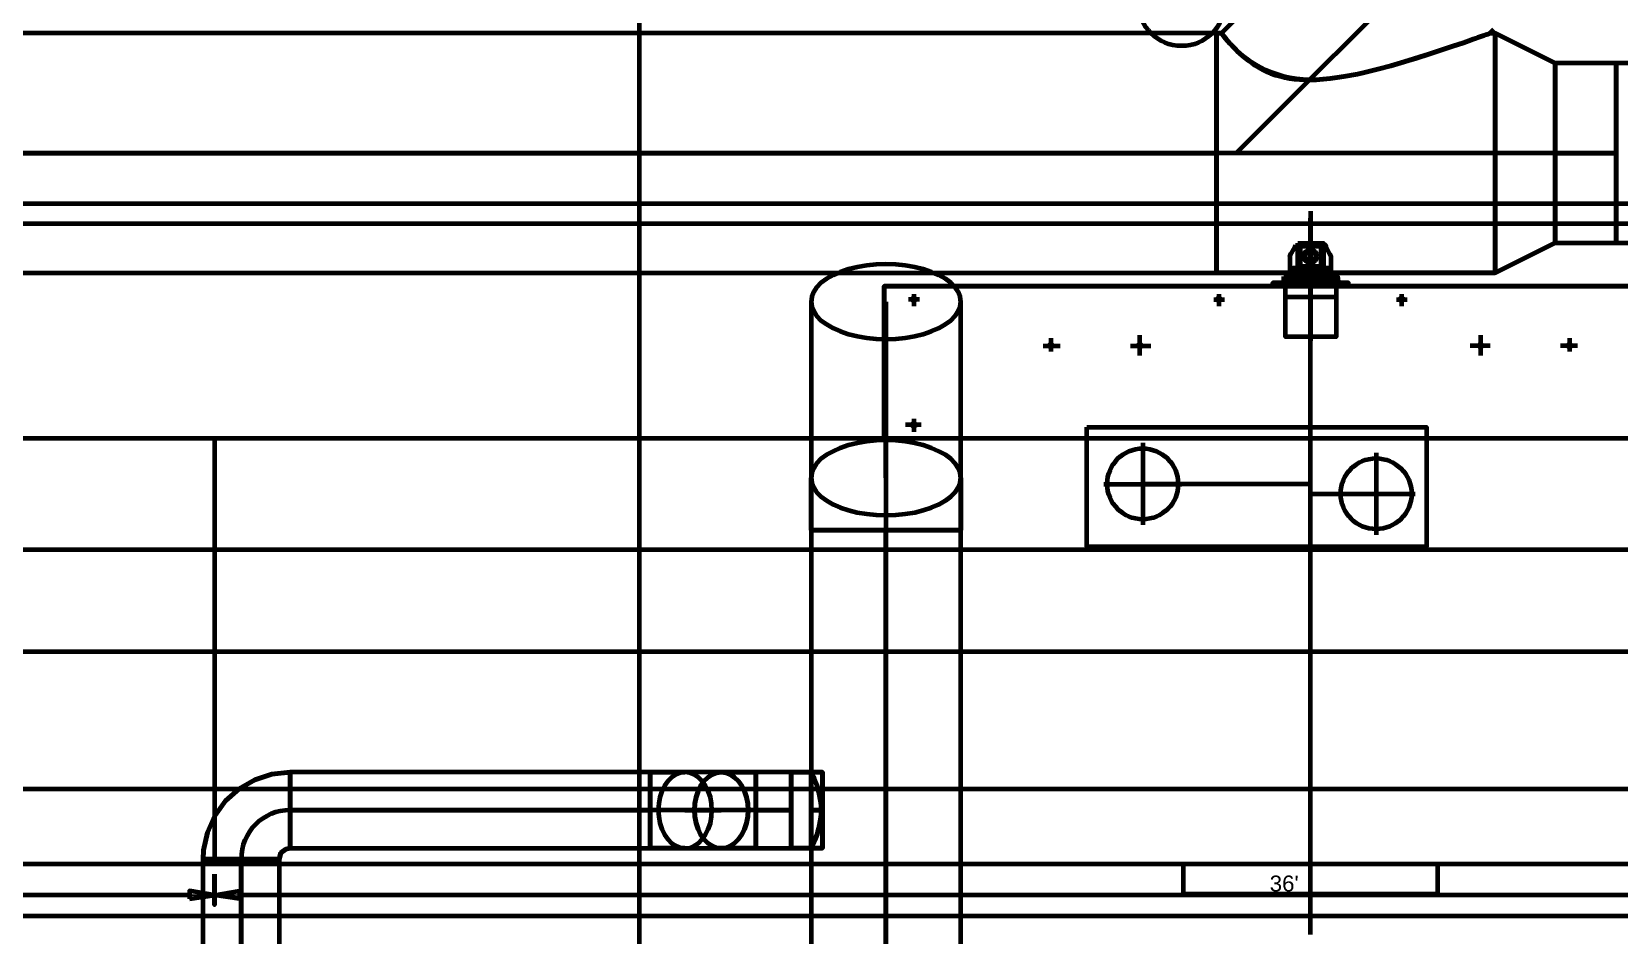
# Model space of a CAD drawing. Extents: x 0 to 1153, y 0 to 816.
# Drawn here: x 281.4 to 332.8, y 499.8 to 529.1 of the extents above; entities that cross this region are included whole.
import ezdxf

# ---------------------------------------------------------------- set-up
doc = ezdxf.new("R2010")
doc.units = 0
doc.header["$MEASUREMENT"] = 0
for name, color, linetype in [('Arch', 7, 'Continuous'), ('EQUIPMENTS', 7, 'Continuous'), ('Hatch', 7, 'Continuous'), ('HVAC', 7, 'Continuous')]:
    doc.layers.add(name, color=color, linetype=linetype)
doc.styles.add('Arial', font='arial.ttf')

msp = doc.modelspace()

# ---------------------------------------------------------------- hatches: boundary and pattern name
at = {"layer": 'Hatch', "linetype": 'Continuous', "lineweight": 211}
for points in [[(286.512, 501.258), (287.327, 501.121), (286.512, 500.994), (286.512, 501.121)], [(288.131, 501.258), (288.131, 501.121), (288.131, 500.994), (287.327, 501.121)]]:
    msp.add_hatch(color=251, dxfattribs=at).paths.add_polyline_path(points, flags=0)

# ---------------------------------------------------------------- linework, layer by layer
at = {"layer": 'Arch', "color": 11, "linetype": 'Continuous', "lineweight": 211}
msp.add_line((301.085, 361.77), (301.085, 717.391), dxfattribs=at)
at = {"layer": 'EQUIPMENTS', "color": 251, "linetype": 'Continuous', "lineweight": 211}
for p, q in [((113.961, 509.016), (613.981, 509.016)), ((632.852, 500.443), (113.961, 500.443))]:
    msp.add_line(p, q, dxfattribs=at)
for points in [[(113.961, 523.526), (486.188, 523.526), (486.505, 520.943), (632.852, 520.943)], [(113.961, 522.88), (486.188, 522.88), (486.505, 520.298), (632.852, 520.298)]]:
    msp.add_lwpolyline(points, dxfattribs=at)
at = {"layer": 'Hatch', "color": 251, "linetype": 'Continuous', "lineweight": 211}
for p, q in [((322.813, 523.272), (322.813, 519.07)), ((322.813, 499.84), (322.813, 523.05)), ((322.21, 521.303), (322.22, 521.346)), ((322.347, 521.261), (322.326, 521.229)), ((322.665, 520.996), (322.665, 521.441)), ((323.162, 521.441), (323.31, 521.155)), ((321.596, 520.848), (321.596, 520.954)), ((322.252, 521.197), (322.22, 521.208)), ((310.155, 520.414), (309.795, 520.414)), ((309.975, 520.203), (309.975, 520.584)), ((319.68, 520.414), (320.029, 520.414)), ((319.85, 520.203), (319.85, 520.584)), ((323.638, 520.488), (321.998, 520.488)), ((325.596, 520.414), (325.945, 520.414)), ((325.766, 520.203), (325.766, 520.584)), ((317.288, 518.604), (317.288, 519.261)), ((328.327, 518.604), (328.327, 519.261)), ((314.156, 518.911), (314.706, 518.911)), ((314.41, 518.732), (314.41, 519.165)), ((316.981, 518.911), (317.638, 518.911)), ((328.634, 518.911), (327.977, 518.911)), ((331.459, 518.911), (330.909, 518.911)), ((331.205, 518.732), (331.205, 519.165)), ((310.208, 516.35), (309.7, 516.35)), ((309.975, 516.128), (309.975, 516.551)), ((476.567, 515.916), (113.961, 515.916)), ((287.327, 515.916), (287.327, 502.126)), ((317.384, 515.768), (317.384, 513.112)), ((324.94, 515.451), (324.94, 512.794)), ((316.124, 514.435), (318.643, 514.435)), ((322.813, 514.435), (317.384, 514.435)), ((322.813, 514.117), (324.94, 514.117)), ((323.681, 514.117), (326.2, 514.117)), ((286.512, 501.121), (205.338, 501.121)), ((357.484, 501.121), (288.131, 501.121))]:
    msp.add_line(p, q, dxfattribs=at)
for points in [[(322.146, 521.795), (322.171, 521.894), (322.174, 521.899), (322.153, 521.849)], [(322.379, 521.346), (322.347, 521.398), (322.379, 521.346), (322.326, 521.229), (322.22, 521.208), (322.157, 521.271), (322.157, 521.79), (322.152, 521.844), (322.315, 522.118), (322.326, 522.18)], [(323.427, 521.208), (323.331, 521.229), (323.278, 521.377), (323.363, 521.398), (323.3, 521.388), (323.363, 521.398), (323.437, 521.303), (323.406, 521.356), (323.427, 521.303), (323.427, 521.208), (323.427, 521.303), (323.406, 521.356), (323.342, 521.398), (323.278, 521.377), (323.289, 521.303), (323.289, 521.356), (323.289, 521.303), (323.331, 521.229), (323.427, 521.208), (323.48, 521.271), (323.48, 521.79), (323.464, 521.838), (323.316, 522.118), (323.3, 522.17), (323.316, 522.118)], [(323.3, 522.173), (323.3, 522.18), (323.3, 522.177)], [(323.441, 521.899), (323.462, 521.849), (323.462, 521.849)], [(322.157, 521.462), (322.132, 521.174), (322.22, 521.346), (322.284, 521.398), (322.347, 521.388), (322.358, 521.324), (322.315, 521.24), (322.273, 521.208), (322.22, 521.219), (322.21, 521.282), (322.241, 521.356), (322.337, 521.398), (322.262, 521.441), (322.132, 521.174), (322.132, 521.174)], [(322.252, 521.441), (322.972, 521.441), (322.972, 520.996)], [(322.474, 521.155), (322.474, 521.441), (322.315, 521.155)], [(323.162, 521.155), (323.162, 521.441), (323.395, 521.441), (323.533, 521.155)], [(309.012, 520.848), (309.012, 515.916), (309.012, 520.848), (336.603, 520.848), (336.603, 515.916), (336.603, 520.848), (309.012, 520.848), (336.603, 520.848), (336.603, 515.916), (336.603, 520.848), (309.012, 520.848), (309.012, 515.916), (309.012, 520.848), (309.012, 515.916)], [(321.934, 520.954), (323.702, 520.996), (323.691, 521.155)], [(476.567, 502.126), (476.567, 515.916), (476.567, 502.126), (476.567, 515.916), (476.567, 502.126), (476.567, 515.916), (476.567, 502.126), (113.961, 502.126)], [(113.961, 512.318), (490.294, 512.318), (503.216, 512.318)], [(113.961, 504.56), (490.294, 504.56), (503.216, 504.56)], [(287.327, 501.798), (287.327, 500.803), (287.327, 501.798)], [(326.919, 502.126), (326.919, 501.153), (318.696, 501.153), (318.696, 502.126)]]:
    msp.add_lwpolyline(points, dxfattribs=at)
for points in [[(322.4, 522.235), (323.236, 522.235), (323.236, 521.398), (322.4, 521.398)], [(322.485, 522.139), (323.151, 522.139), (323.151, 521.483), (322.485, 521.483)], [(324.041, 520.848), (324.041, 520.954), (321.596, 520.954), (321.596, 520.848)], [(321.945, 521.155), (323.691, 521.155), (323.702, 520.996), (321.945, 520.996)], [(323.638, 520.848), (323.638, 519.208), (321.998, 519.208), (321.998, 520.848)], [(315.574, 516.276), (326.57, 516.276), (326.57, 512.403), (315.574, 512.403)], [(286.512, 500.994), (287.327, 501.121), (286.512, 501.258)], [(288.131, 500.994), (287.327, 501.121), (288.131, 501.258)]]:
    msp.add_lwpolyline(points, close=True, dxfattribs=at)
at = {"layer": 'Hatch', "color": 251, "linetype": 'Continuous', "lineweight": 0}
msp.add_lwpolyline([(288.131, 501.258), (288.131, 501.121), (287.327, 501.121), (288.131, 500.994), (288.131, 501.121), (287.327, 501.121), (286.512, 501.258), (286.512, 501.121), (286.512, 500.994), (287.327, 501.121)], close=True, dxfattribs=at)
msp.add_lwpolyline([(286.512, 501.121), (287.327, 501.121), (286.512, 501.121)], dxfattribs=at)
at = {"layer": 'Hatch', "color": 5, "linetype": 'Continuous', "lineweight": 211}
msp.add_circle((318.638, 530.019), 1.392, dxfattribs=at)
at = {"layer": 'Hatch', "color": 251, "linetype": 'Continuous', "lineweight": 211}
for centre, radius in [((322.479, 522.145), 0.037), ((322.808, 521.817), 0.217), ((322.808, 521.817), 0.164), ((322.808, 521.817), 0.164), ((323.146, 522.145), 0.037), ((322.479, 521.488), 0.037), ((322.818, 521.287), 0.101), ((322.818, 521.287), 0.101), ((323.146, 521.488), 0.037), ((309.97, 520.42), 0.0582), ((319.844, 520.42), 0.0582), ((325.76, 520.42), 0.0582), ((314.404, 518.917), 0.0582), ((317.283, 518.917), 0.0582), ((328.321, 518.917), 0.0582), ((331.2, 518.917), 0.0582), ((309.97, 516.356), 0.0582), ((317.378, 514.44), 1.148), ((324.935, 514.122), 1.148), ((324.935, 514.122), 1.148)]:
    msp.add_circle(centre, radius, dxfattribs=at)
at = {"layer": 'HVAC', "color": 6, "linetype": 'Continuous', "lineweight": 211}
for p, q in [((328.612, 529.029), (328.623, 529.04)), ((309.065, 514.636), (309.065, 512.942)), ((302.556, 503.873), (301.434, 503.873))]:
    msp.add_line(p, q, dxfattribs=at)
for points in [[(320.4, 525.156), (326.803, 531.559), (328.168, 532.924), (326.115, 534.987), (324.739, 533.622), (324.4, 533.506), (319.934, 529.04, 0.240072), (322.77, 527.526, -0.242079), (319.934, 529.04), (319.765, 529.04), (319.934, 529.04), (324.4, 533.506), (324.739, 533.622), (324.4, 533.506), (319.934, 529.04), (319.765, 529.04), (221.562, 529.04)], [(311.489, 496.813), (311.489, 512.942), (306.642, 512.942), (306.642, 496.813, 0.41511)], [(289.772, 503.873), (289.772, 502.645), (289.772, 505.1), (289.772, 503.873), (289.772, 502.645), (289.634, 502.613), (289.475, 502.486), (289.412, 502.285), (288.184, 502.285), (286.957, 502.285), (286.967, 502.581), (287.094, 503.153), (287.337, 503.693), (287.676, 504.169), (288.121, 504.56), (288.629, 504.857), (289.179, 505.037), (289.772, 505.1), (289.772, 502.645), (289.634, 502.613), (289.475, 502.486), (289.412, 502.285), (286.957, 502.285), (288.184, 502.285), (289.412, 502.285), (286.957, 502.285), (286.967, 502.581), (287.094, 503.153), (287.337, 503.693), (287.676, 504.169), (288.121, 504.56), (288.629, 504.857), (289.179, 505.037), (289.772, 505.1), (289.772, 503.873), (289.772, 502.645), (289.772, 505.1), (289.179, 505.037), (288.629, 504.857), (288.121, 504.56), (287.676, 504.169), (287.337, 503.693), (287.094, 503.153), (286.967, 502.581), (286.957, 502.285), (289.412, 502.285), (289.475, 502.486), (289.634, 502.613), (289.772, 502.645), (289.772, 505.1), (289.772, 503.873), (301.434, 503.873), (289.772, 503.873, 0.414207), (288.184, 502.285), (288.184, 498.835), (288.184, 502.285), (289.412, 502.285), (286.957, 502.285), (288.184, 502.285)]]:
    msp.add_lwpolyline(points, format="xyb", dxfattribs=at)
for points in [[(330.729, 525.156), (332.708, 525.156), (330.729, 525.156), (319.765, 525.156), (221.562, 525.156), (319.765, 525.156), (319.765, 521.282), (328.792, 521.282), (330.729, 522.245), (328.792, 521.282), (319.765, 521.282), (319.765, 529.04), (319.765, 521.282), (319.765, 529.04), (319.765, 525.156), (319.765, 521.282), (319.765, 529.04), (319.765, 525.156), (319.765, 521.282), (319.765, 529.04), (319.765, 525.156)], [(333.693, 528.066), (332.708, 528.066), (330.729, 528.066), (328.792, 529.04), (328.623, 529.04), (328.74, 529.156)], [(328.74, 529.156), (328.623, 529.04), (328.792, 529.04), (328.792, 525.156), (328.792, 529.04), (330.729, 528.066), (330.729, 522.245), (330.729, 528.066), (328.792, 529.04), (328.792, 521.282), (328.792, 529.04), (328.623, 529.04), (328.74, 529.156)], [(221.562, 521.282), (319.765, 521.282), (328.792, 521.282), (330.729, 522.245), (332.708, 522.245), (333.693, 522.245)], [(306.642, 520.34), (306.663, 520.181), (306.726, 520.033), (306.821, 519.885), (306.959, 519.737), (307.139, 519.61), (307.351, 519.483), (307.583, 519.388), (307.848, 519.292), (308.134, 519.229), (308.441, 519.176), (308.748, 519.144), (309.065, 519.134), (309.383, 519.144), (309.69, 519.176), (309.996, 519.229), (310.272, 519.292), (310.536, 519.388), (310.78, 519.483), (310.991, 519.61), (311.161, 519.737), (311.309, 519.885), (311.404, 520.033), (311.467, 520.181), (311.489, 520.34), (311.467, 520.499), (311.404, 520.658), (311.309, 520.806), (311.161, 520.954), (310.991, 521.081), (310.78, 521.197), (310.536, 521.303), (310.272, 521.398), (309.996, 521.462), (309.69, 521.515), (309.383, 521.547), (309.065, 521.557), (308.748, 521.547), (308.441, 521.515), (308.134, 521.462), (307.848, 521.398), (307.583, 521.303), (307.351, 521.197), (307.139, 521.081), (306.959, 520.954), (306.821, 520.806), (306.726, 520.658), (306.663, 520.499), (306.642, 520.34), (306.642, 514.636), (306.642, 512.942), (311.489, 512.942), (306.642, 512.942), (311.489, 512.942), (311.489, 514.636), (311.489, 512.942), (311.489, 514.636), (311.489, 520.34)], [(309.065, 520.34), (309.065, 514.636), (309.065, 520.34)], [(309.065, 496.813), (309.065, 512.942), (309.065, 496.813)], [(304.853, 503.873), (303.731, 503.873), (302.556, 503.873), (303.731, 503.873)], [(307.012, 503.873), (306.642, 503.873), (307.012, 503.873)], [(286.957, 498.835), (286.957, 502.285), (289.412, 502.285), (289.412, 498.835)]]:
    msp.add_lwpolyline(points, dxfattribs=at)
for points in [[(328.56, 529.008), (328.475, 528.987), (328.422, 528.966), (328.358, 528.944), (328.295, 528.923), (328.232, 528.902), (328.157, 528.87), (328.083, 528.849), (327.935, 528.796), (327.766, 528.733), (327.596, 528.669), (327.417, 528.616), (327.226, 528.553), (327.036, 528.489), (326.644, 528.362), (325.84, 528.108), (325.416, 527.981), (324.993, 527.875), (324.559, 527.77), (324.337, 527.717), (323.892, 527.632), (323.67, 527.6), (323.448, 527.569), (323.226, 527.547), (322.993, 527.526), (322.612, 527.526), (322.294, 527.547), (322.135, 527.569), (321.977, 527.6), (321.829, 527.643), (321.68, 527.685), (321.532, 527.738), (321.395, 527.791), (321.268, 527.854), (321.014, 528.002), (320.908, 528.077), (320.802, 528.151), (320.707, 528.235), (320.611, 528.309), (320.527, 528.384), (320.442, 528.458), (320.379, 528.532), (320.305, 528.606), (320.241, 528.669), (320.188, 528.722), (320.146, 528.786), (320.093, 528.839), (320.061, 528.881), (320.029, 528.923), (319.976, 528.987), (319.945, 529.029), (319.934, 529.04), (319.976, 528.987), (320.029, 528.923), (320.061, 528.881), (320.093, 528.839), (320.146, 528.786), (320.188, 528.722), (320.241, 528.669), (320.305, 528.606), (320.379, 528.532), (320.442, 528.458), (320.527, 528.384), (320.611, 528.309), (320.707, 528.235), (320.802, 528.151), (320.908, 528.077), (321.014, 528.002), (321.268, 527.854), (321.395, 527.791), (321.532, 527.738), (321.68, 527.685), (321.829, 527.643), (321.977, 527.6), (322.135, 527.569), (322.294, 527.547), (322.612, 527.526), (322.993, 527.526), (323.226, 527.547), (323.448, 527.569), (323.67, 527.6), (323.892, 527.632), (324.337, 527.717), (324.559, 527.77), (324.993, 527.875), (325.416, 527.981), (325.84, 528.108), (326.644, 528.362), (327.036, 528.489), (327.226, 528.553), (327.417, 528.616), (327.596, 528.669), (327.766, 528.733), (327.935, 528.796), (328.083, 528.849), (328.157, 528.87), (328.232, 528.902), (328.295, 528.923), (328.358, 528.944), (328.422, 528.966), (328.475, 528.987), (328.56, 529.008), (328.623, 529.04), (328.56, 529.008), (328.623, 529.04), (328.623, 529.04), (328.612, 529.029), (328.56, 529.008), (328.475, 528.987), (328.422, 528.966), (328.358, 528.944), (328.295, 528.923), (328.232, 528.902), (328.157, 528.87), (328.083, 528.849), (327.935, 528.796), (327.766, 528.733), (327.596, 528.669), (327.417, 528.616), (327.226, 528.553), (327.036, 528.489), (326.644, 528.362), (325.84, 528.108), (325.416, 527.981), (324.993, 527.875), (324.559, 527.77), (324.337, 527.717), (323.892, 527.632), (323.67, 527.6), (323.448, 527.569), (323.226, 527.547), (322.993, 527.526), (322.77, 527.526), (322.993, 527.526), (323.226, 527.547), (323.448, 527.569), (323.67, 527.6), (323.892, 527.632), (324.337, 527.717), (324.559, 527.77), (324.993, 527.875), (325.416, 527.981), (325.829, 528.108), (326.242, 528.235), (326.644, 528.362), (327.036, 528.489), (327.226, 528.553), (327.417, 528.616), (327.596, 528.669), (327.766, 528.733), (327.935, 528.796), (328.083, 528.849), (328.232, 528.902), (328.295, 528.923), (328.358, 528.944), (328.422, 528.966), (328.475, 528.987), (328.56, 529.008), (328.475, 528.987), (328.422, 528.966), (328.358, 528.944), (328.295, 528.923), (328.232, 528.902), (328.157, 528.87), (328.083, 528.849), (327.935, 528.796), (327.766, 528.733), (327.596, 528.669), (327.417, 528.616), (327.226, 528.553), (327.036, 528.489), (326.644, 528.362), (325.84, 528.108), (325.416, 527.981), (324.993, 527.875), (324.559, 527.77), (324.337, 527.717), (323.892, 527.632), (323.67, 527.6), (323.448, 527.569), (323.226, 527.547), (322.993, 527.526), (322.612, 527.526), (322.294, 527.547), (322.135, 527.569), (321.977, 527.6), (321.829, 527.643), (321.68, 527.685), (321.532, 527.738), (321.395, 527.791), (321.268, 527.854), (321.014, 528.002), (320.908, 528.077), (320.802, 528.151), (320.707, 528.235), (320.611, 528.309), (320.527, 528.384), (320.442, 528.458), (320.379, 528.532), (320.305, 528.606), (320.241, 528.669), (320.188, 528.722), (320.146, 528.786), (320.093, 528.839), (320.061, 528.881), (320.029, 528.923), (319.976, 528.987), (319.945, 529.029), (319.934, 529.04), (319.976, 528.987), (320.029, 528.923), (320.061, 528.881), (320.093, 528.839), (320.146, 528.786), (320.188, 528.722), (320.241, 528.669), (320.305, 528.606), (320.379, 528.532), (320.442, 528.458), (320.527, 528.384), (320.611, 528.309), (320.707, 528.235), (320.802, 528.151), (320.908, 528.077), (321.014, 528.002), (321.268, 527.854), (321.395, 527.791), (321.532, 527.738), (321.68, 527.685), (321.829, 527.643), (321.977, 527.6), (322.135, 527.569), (322.294, 527.547), (322.612, 527.526), (322.993, 527.526), (323.226, 527.547), (323.448, 527.569), (323.67, 527.6), (323.892, 527.632), (324.337, 527.717), (324.559, 527.77), (324.993, 527.875), (325.416, 527.981), (325.84, 528.108), (326.644, 528.362), (327.036, 528.489), (327.226, 528.553), (327.417, 528.616), (327.596, 528.669), (327.766, 528.733), (327.935, 528.796), (328.083, 528.849), (328.157, 528.87), (328.232, 528.902), (328.295, 528.923), (328.358, 528.944), (328.422, 528.966), (328.475, 528.987), (328.56, 529.008), (328.623, 529.04)], [(328.792, 521.282), (328.792, 525.156), (328.792, 521.282), (328.792, 529.04)], [(330.729, 528.066), (330.729, 522.245), (330.729, 528.066), (330.729, 522.245), (330.729, 528.066), (330.729, 522.245)], [(332.708, 522.245), (332.708, 528.066), (332.708, 522.245), (332.708, 528.066)], [(308.748, 515.842), (308.441, 515.811), (308.134, 515.758), (307.848, 515.694), (307.583, 515.599), (307.351, 515.493), (307.139, 515.377), (306.959, 515.25), (306.821, 515.101), (306.726, 514.953), (306.663, 514.795), (306.642, 514.636), (306.663, 514.477), (306.726, 514.329), (306.821, 514.17), (306.959, 514.032), (307.139, 513.905), (307.351, 513.778), (307.583, 513.673), (307.848, 513.588), (308.134, 513.514), (308.441, 513.472), (308.748, 513.44), (309.065, 513.429), (309.383, 513.44), (309.69, 513.472), (309.996, 513.514), (310.272, 513.588), (310.536, 513.673), (310.78, 513.778), (310.991, 513.905), (311.161, 514.032), (311.309, 514.17), (311.404, 514.329), (311.467, 514.477), (311.489, 514.636), (311.467, 514.795), (311.404, 514.953), (311.309, 515.101), (311.161, 515.25), (310.991, 515.377), (310.78, 515.493), (310.536, 515.599), (310.272, 515.694), (309.996, 515.758), (309.69, 515.811), (309.383, 515.842), (309.065, 515.853), (308.748, 515.842), (308.441, 515.811), (308.134, 515.758), (307.848, 515.694), (307.583, 515.599), (307.351, 515.493), (307.139, 515.377), (306.959, 515.25), (306.821, 515.101), (306.726, 514.953), (306.663, 514.795), (306.642, 514.636), (306.642, 512.942), (311.489, 512.942), (306.642, 512.942), (311.489, 512.942), (306.642, 512.942), (306.642, 514.636), (306.663, 514.477), (306.726, 514.329), (306.821, 514.17), (306.959, 514.032), (307.139, 513.905), (307.351, 513.778), (307.583, 513.673), (307.848, 513.588), (308.134, 513.514), (308.441, 513.472), (308.748, 513.44), (309.065, 513.429), (309.383, 513.44), (309.69, 513.472), (309.996, 513.514), (310.272, 513.588), (310.536, 513.673), (310.78, 513.778), (310.991, 513.905), (311.161, 514.032), (311.309, 514.17), (311.404, 514.329), (311.467, 514.477), (311.489, 514.636), (311.467, 514.795), (311.404, 514.953), (311.309, 515.101), (311.161, 515.25), (310.991, 515.377), (310.78, 515.493), (310.536, 515.599), (310.272, 515.694), (309.996, 515.758), (309.69, 515.811), (309.383, 515.842), (309.065, 515.853), (308.748, 515.842), (308.441, 515.811), (308.134, 515.758), (307.848, 515.694), (307.583, 515.599), (307.351, 515.493), (307.139, 515.377), (306.959, 515.25), (306.821, 515.101), (306.726, 514.953), (306.663, 514.795), (306.642, 514.636), (306.663, 514.477), (306.726, 514.329), (306.821, 514.17), (306.959, 514.032), (307.139, 513.905), (307.351, 513.778), (307.583, 513.673), (307.848, 513.588), (308.134, 513.514), (308.441, 513.472), (308.748, 513.44), (309.065, 513.429), (309.383, 513.44), (309.69, 513.472), (309.996, 513.514), (310.272, 513.588), (310.536, 513.673), (310.78, 513.778), (310.991, 513.905), (311.161, 514.032), (311.309, 514.17), (311.404, 514.329), (311.467, 514.477), (311.489, 514.636), (311.467, 514.795), (311.404, 514.953), (311.309, 515.101), (311.161, 515.25), (310.991, 515.377), (310.78, 515.493), (310.536, 515.599), (310.272, 515.694), (309.996, 515.758), (309.69, 515.811), (309.383, 515.842), (309.065, 515.853), (308.748, 515.842), (308.441, 515.811), (308.134, 515.758), (307.848, 515.694), (307.583, 515.599), (307.351, 515.493), (307.139, 515.377), (306.959, 515.25), (306.821, 515.101), (306.726, 514.953), (306.663, 514.795), (306.642, 514.636), (306.663, 514.477), (306.726, 514.329), (306.821, 514.17), (306.959, 514.032), (307.139, 513.905), (307.351, 513.778), (307.583, 513.673), (307.848, 513.588), (308.134, 513.514), (308.441, 513.472), (308.748, 513.44), (309.065, 513.429), (309.383, 513.44), (309.69, 513.472), (309.996, 513.514), (310.272, 513.588), (310.536, 513.673), (310.78, 513.778), (310.991, 513.905), (311.161, 514.032), (311.309, 514.17), (311.404, 514.329), (311.467, 514.477), (311.489, 514.636), (311.467, 514.795), (311.404, 514.953), (311.309, 515.101), (311.161, 515.25), (310.991, 515.377), (310.78, 515.493), (310.536, 515.599), (310.272, 515.694), (309.996, 515.758), (309.69, 515.811), (309.383, 515.842), (309.065, 515.853)], [(307.012, 502.645), (307.012, 503.873), (307.012, 505.1), (307.012, 502.645), (307.012, 503.873), (307.012, 505.1), (307.012, 502.645), (307.012, 503.873), (307.012, 505.1), (307.012, 502.645), (307.012, 503.873), (307.012, 505.1), (307.012, 502.645), (306.642, 502.645), (305.996, 502.645), (306.642, 502.645), (306.642, 505.1), (307.012, 505.1), (306.642, 505.1), (305.996, 505.1), (306.642, 505.1), (307.012, 505.1), (306.642, 505.1), (305.996, 505.1), (304.853, 505.1), (303.731, 505.1), (303.583, 505.079), (303.435, 505.026), (303.297, 504.931), (303.17, 504.814), (303.064, 504.656), (302.98, 504.486), (302.916, 504.296), (302.874, 504.084), (302.863, 503.873), (302.874, 503.661), (302.916, 503.449), (302.98, 503.259), (303.064, 503.079), (303.17, 502.931), (303.297, 502.804), (303.435, 502.719), (303.583, 502.655), (303.731, 502.645), (304.853, 502.645), (303.731, 502.645), (303.89, 502.655), (304.027, 502.719), (304.165, 502.804), (304.292, 502.931), (304.398, 503.079), (304.483, 503.259), (304.546, 503.449), (304.588, 503.661), (304.599, 503.873), (304.588, 504.084), (304.546, 504.296), (304.483, 504.486), (304.398, 504.656), (304.292, 504.814), (304.165, 504.931), (304.027, 505.026), (303.89, 505.079), (303.731, 505.1), (302.556, 505.1), (301.434, 505.1), (301.434, 502.645), (301.434, 505.1), (301.434, 502.645), (302.556, 502.645), (301.434, 502.645), (301.434, 505.1), (289.772, 505.1), (289.772, 502.645), (301.434, 502.645), (302.556, 502.645), (303.731, 502.645), (304.853, 502.645), (305.996, 502.645), (306.642, 502.645), (307.012, 502.645), (306.642, 502.645)], [(303.414, 504.084), (303.382, 504.296), (303.308, 504.486), (303.223, 504.656), (303.117, 504.814), (302.99, 504.931), (302.853, 505.026), (302.715, 505.079), (302.556, 505.1), (302.408, 505.079), (302.26, 505.026), (302.122, 504.931), (302.006, 504.814), (301.89, 504.656), (301.805, 504.486), (301.741, 504.296), (301.71, 504.084), (301.688, 503.873), (301.71, 503.661), (301.741, 503.449), (301.805, 503.259), (301.89, 503.079), (302.006, 502.931), (302.122, 502.804), (302.26, 502.719), (302.408, 502.655), (302.556, 502.645), (302.715, 502.655), (302.853, 502.719), (302.99, 502.804), (303.117, 502.931), (303.223, 503.079), (303.308, 503.259), (303.382, 503.449), (303.414, 503.661), (303.424, 503.873), (303.414, 504.084), (303.382, 504.296), (303.308, 504.486), (303.223, 504.656), (303.117, 504.814), (302.99, 504.931), (302.853, 505.026), (302.715, 505.079), (302.556, 505.1), (301.434, 505.1), (301.434, 502.645), (301.434, 505.1), (301.434, 502.645), (301.434, 505.1), (302.556, 505.1), (302.408, 505.079), (302.26, 505.026), (302.122, 504.931), (302.006, 504.814), (301.89, 504.656), (301.805, 504.486), (301.741, 504.296), (301.71, 504.084), (301.688, 503.873), (301.71, 503.661), (301.741, 503.449), (301.805, 503.259), (301.89, 503.079), (302.006, 502.931), (302.122, 502.804), (302.26, 502.719), (302.408, 502.655), (302.556, 502.645), (302.715, 502.655), (302.853, 502.719), (302.99, 502.804), (303.117, 502.931), (303.223, 503.079), (303.308, 503.259), (303.382, 503.449), (303.414, 503.661), (303.424, 503.873), (303.414, 504.084), (303.382, 504.296), (303.308, 504.486), (303.223, 504.656), (303.117, 504.814), (302.99, 504.931), (302.853, 505.026), (302.715, 505.079), (302.556, 505.1), (302.408, 505.079), (302.26, 505.026), (302.122, 504.931), (302.006, 504.814), (301.89, 504.656), (301.805, 504.486), (301.741, 504.296), (301.71, 504.084), (301.688, 503.873), (301.71, 503.661), (301.741, 503.449), (301.805, 503.259), (301.89, 503.079), (302.006, 502.931), (302.122, 502.804), (302.26, 502.719), (302.408, 502.655), (302.556, 502.645), (302.715, 502.655), (302.853, 502.719), (302.99, 502.804), (303.117, 502.931), (303.223, 503.079), (303.308, 503.259), (303.382, 503.449), (303.414, 503.661), (303.424, 503.873), (303.414, 504.084), (303.382, 504.296), (303.308, 504.486), (303.223, 504.656), (303.117, 504.814), (302.99, 504.931), (302.853, 505.026), (302.715, 505.079), (302.556, 505.1), (302.408, 505.079), (302.26, 505.026), (302.122, 504.931), (302.006, 504.814), (301.89, 504.656), (301.805, 504.486), (301.741, 504.296), (301.71, 504.084), (301.688, 503.873), (301.71, 503.661), (301.741, 503.449), (301.805, 503.259), (301.89, 503.079), (302.006, 502.931), (302.122, 502.804), (302.26, 502.719), (302.408, 502.655), (302.556, 502.645), (302.715, 502.655), (302.853, 502.719), (302.99, 502.804), (303.117, 502.931), (303.223, 503.079), (303.308, 503.259), (303.382, 503.449), (303.414, 503.661), (303.424, 503.873)], [(304.853, 505.1), (304.853, 502.645), (304.853, 505.1), (303.731, 505.1), (303.583, 505.079), (303.435, 505.026), (303.297, 504.931), (303.17, 504.814), (303.064, 504.656), (302.98, 504.486), (302.916, 504.296), (302.874, 504.084), (302.863, 503.873), (302.874, 503.661), (302.916, 503.449), (302.98, 503.259), (303.064, 503.079), (303.17, 502.931), (303.297, 502.804), (303.435, 502.719), (303.583, 502.655), (303.731, 502.645), (303.89, 502.655), (304.027, 502.719), (304.165, 502.804), (304.292, 502.931), (304.398, 503.079), (304.483, 503.259), (304.546, 503.449), (304.588, 503.661), (304.599, 503.873), (304.588, 504.084), (304.546, 504.296), (304.483, 504.486), (304.398, 504.656), (304.292, 504.814), (304.165, 504.931), (304.027, 505.026), (303.89, 505.079), (303.731, 505.1), (303.583, 505.079), (303.435, 505.026), (303.297, 504.931), (303.17, 504.814), (303.064, 504.656), (302.98, 504.486), (302.916, 504.296), (302.874, 504.084), (302.863, 503.873), (302.874, 503.661), (302.916, 503.449), (302.98, 503.259), (303.064, 503.079), (303.17, 502.931), (303.297, 502.804), (303.435, 502.719), (303.583, 502.655), (303.731, 502.645), (303.89, 502.655), (304.027, 502.719), (304.165, 502.804), (304.292, 502.931), (304.398, 503.079), (304.483, 503.259), (304.546, 503.449), (304.588, 503.661), (304.599, 503.873), (304.588, 504.084), (304.546, 504.296), (304.483, 504.486), (304.398, 504.656), (304.292, 504.814), (304.165, 504.931), (304.027, 505.026), (303.89, 505.079), (303.731, 505.1), (304.853, 505.1), (304.853, 502.645), (304.853, 505.1), (304.853, 502.645), (304.853, 505.1), (304.853, 502.645)], [(303.89, 505.079), (304.027, 505.026), (304.165, 504.931), (304.292, 504.814), (304.398, 504.656), (304.483, 504.486), (304.546, 504.296), (304.588, 504.084), (304.599, 503.873), (304.588, 503.661), (304.546, 503.449), (304.483, 503.259), (304.398, 503.079), (304.292, 502.931), (304.165, 502.804), (304.027, 502.719), (303.89, 502.655), (303.731, 502.645), (303.583, 502.655), (303.435, 502.719), (303.297, 502.804), (303.17, 502.931), (303.064, 503.079), (302.98, 503.259), (302.916, 503.449), (302.874, 503.661), (302.863, 503.873), (302.874, 504.084), (302.916, 504.296), (302.98, 504.486), (303.064, 504.656), (303.17, 504.814), (303.297, 504.931), (303.435, 505.026), (303.583, 505.079), (303.731, 505.1)], [(305.996, 503.873), (305.996, 505.1), (305.996, 502.645), (305.996, 503.873), (305.996, 505.1), (305.996, 502.645), (305.996, 503.873), (305.996, 505.1), (305.996, 502.645), (305.996, 505.1), (305.996, 502.645), (305.996, 503.873), (304.853, 503.873)], [(306.642, 505.1), (306.652, 505.079), (306.684, 505.005), (306.716, 504.952), (306.737, 504.888), (306.768, 504.814), (306.8, 504.74), (306.832, 504.656), (306.864, 504.56), (306.895, 504.455), (306.917, 504.349), (306.938, 504.232), (306.959, 504.116), (306.97, 503.989), (306.97, 503.745), (306.959, 503.629), (306.938, 503.513), (306.917, 503.396), (306.895, 503.29), (306.864, 503.185), (306.832, 503.089), (306.8, 503.005), (306.768, 502.92), (306.737, 502.846), (306.716, 502.793), (306.684, 502.74), (306.642, 502.645), (306.684, 502.74), (306.716, 502.793), (306.737, 502.846), (306.768, 502.92), (306.8, 503.005), (306.832, 503.089), (306.864, 503.185), (306.895, 503.29), (306.917, 503.396), (306.938, 503.513), (306.959, 503.629), (306.97, 503.745), (306.97, 503.989), (306.959, 504.116), (306.938, 504.232), (306.917, 504.349), (306.895, 504.455), (306.864, 504.56), (306.832, 504.656), (306.8, 504.74), (306.768, 504.814), (306.737, 504.888), (306.716, 504.952), (306.684, 505.005), (306.642, 505.1)]]:
    msp.add_lwpolyline(points, close=True, dxfattribs=at)

# ---------------------------------------------------------------- texts
at = {"layer": 'Hatch', "color": 251, "linetype": 'Continuous', "lineweight": 211, "style": 'Arial'}
msp.add_text("36'", height=0.5167, dxfattribs=at).set_placement((321.49, 501.237))

doc.saveas('drawing.dxf')
